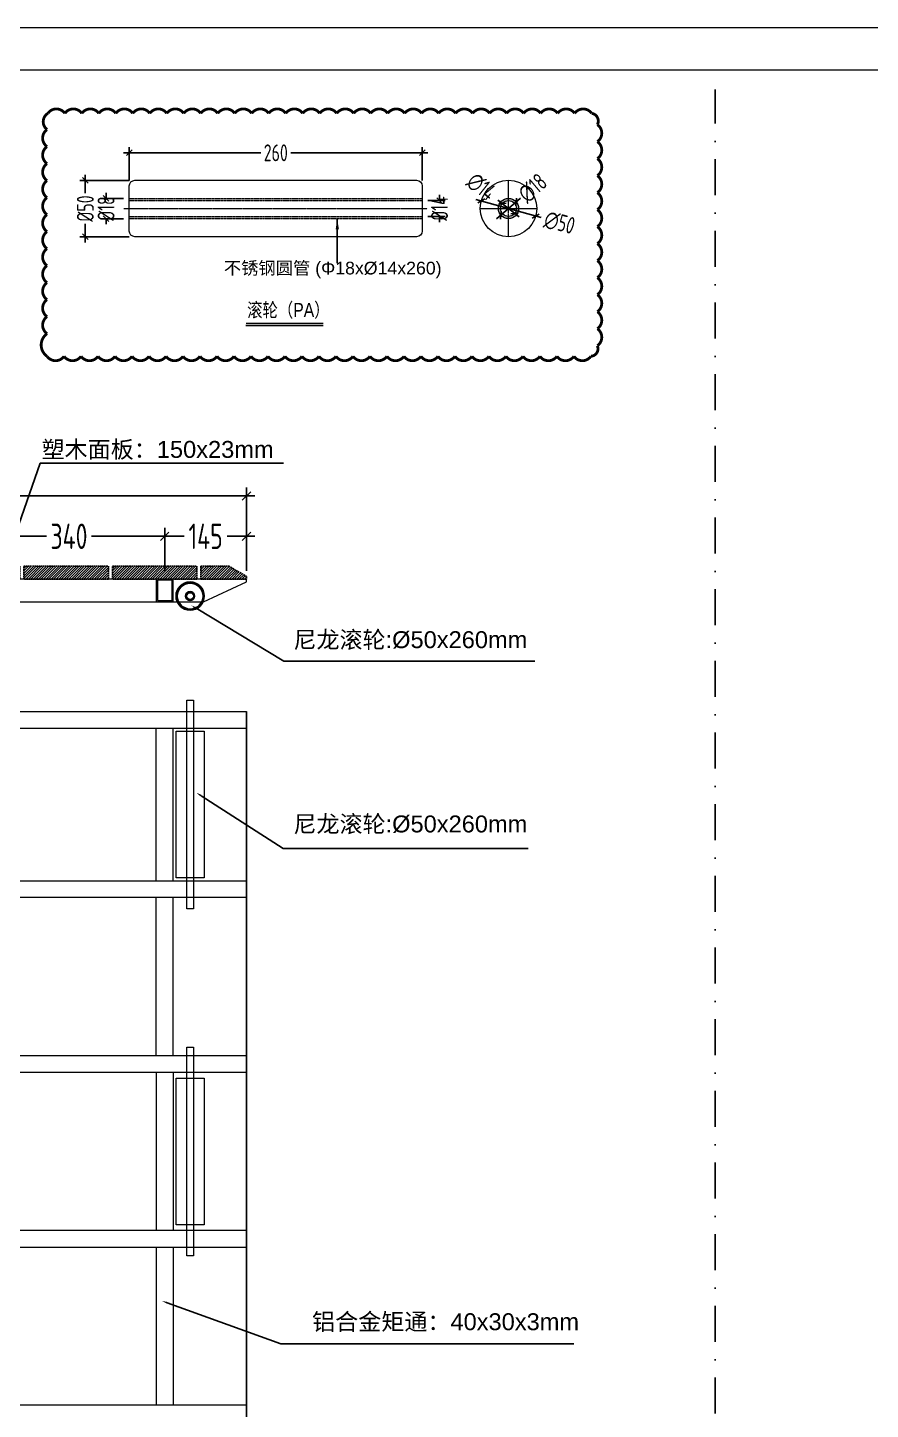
# Model space of a CAD drawing. Header units: millimetres. Extents: x 136606 to 1229059, y 82794 to 127566.
# Drawn here: x 863012 to 864507, y 124472 to 126922 of the extents above; entities that cross this region are included whole.
import ezdxf
from ezdxf import colors
from ezdxf.entities.mleader import LeaderData, LeaderLine
from ezdxf.math import Vec2, Vec3

# ---------------------------------------------------------------- set-up
doc = ezdxf.new("R2010")
doc.units = ezdxf.units.MM
for name, pattern in [('CENTER', [0.6, 0.375, -0.075, 0.075, -0.075]), ('DASHDOT2', [12.7, 6.35, -3.175, 0, -3.175]), ('DASHED', [0.75, 0.5, -0.25]), ('DASHED2', [0.375, 0.25, -0.125]), ('DIVIDEX2', [63.5, 25.4, -12.7, 0, -12.7, 0, -12.7])]:
    doc.linetypes.add(name, pattern=pattern)
doc.layers.add('1', color=7, linetype='Continuous', true_color=0xffffff)
for name, color, linetype in [('BS-Index symbol', 35, 'Continuous'), ('HR-dimension', 9, 'Continuous'), ('铝通', 4, 'Continuous'), ('面板', 44, 'Continuous')]:
    doc.layers.add(name, color=color, linetype=linetype)
for name, color, linetype, lineweight in [('dim', 6, 'Continuous', 13), ('YLW-Background', 45, 'Continuous', 5), ('图框', 7, 'Continuous', 13), ('文本', 3, 'Continuous', 13)]:
    doc.layers.add(name, color=color, linetype=linetype, lineweight=lineweight)
doc.styles.add('Arial', font='arial.ttf')
doc.styles.add('hztxt', font='ros1.shx', dxfattribs={"width": 0.8, "bigfont": 'hztxt.shx'})
doc.styles.get("Standard").update_dxf_attribs({"font": 'arial.ttf'})
doc.styles.add('工程字体', font='arial.ttf', dxfattribs={"width": 0.8})
doc.dimstyles.new('DIM-10', dxfattribs={"dimscale": 10, "dimtxt": 3, "dimasz": 1, "dimexe": 1, "dimexo": 1, "dimgap": 0.5, "dimtad": 0, "dimdec": 3, "dimrnd": 0.0005, "dimzin": 9, "dimdsep": 46, "dimtxsty": 'hztxt', "dimblk": 'OBLIQUE', "dimcen": 0, "dimdle": 1, "dimclrd": 9, "dimclre": 9, "dimclrt": 2, "dimazin": 2, "dimtfac": 1, "dimtdec": 3, "dimtix": 1, "dimtofl": 0, "dimtmove": 2, "dimatfit": 3, "dimldrblk": 'OBLIQUE', "dimfxl": 1, "dimarcsym": 2})
doc.dimstyles.new('DIM-15', dxfattribs={"dimscale": 15, "dimtxt": 3, "dimasz": 1, "dimexe": 1, "dimexo": 1, "dimgap": 0.5, "dimtad": 0, "dimdec": 1, "dimrnd": 0.0005, "dimzin": 9, "dimdsep": 46, "dimtxsty": 'hztxt', "dimblk": 'OBLIQUE', "dimcen": 0, "dimdle": 1, "dimclrd": 9, "dimclre": 9, "dimclrt": 2, "dimazin": 2, "dimtfac": 1, "dimtdec": 1, "dimtix": 1, "dimtofl": 0, "dimtmove": 2, "dimatfit": 3, "dimfxl": 1, "dimarcsym": 2})
doc.dimstyles.new('HR-BI-DIM5', dxfattribs={"dimscale": 6, "dimtxt": 5, "dimasz": 1, "dimexe": 1, "dimexo": 1.5, "dimgap": 2, "dimtad": 1, "dimdec": 1, "dimdsep": 46, "dimtxsty": 'hztxt', "dimcen": 0, "dimdle": 1, "dimclrd": 256, "dimclre": 256, "dimclrt": 2, "dimadec": 1, "dimazin": 0, "dimtfac": 1, "dimtdec": 1, "dimtix": 1, "dimtmove": 2, "dimatfit": 3, "dimfxl": 1, "dimtfill": 1, "dimtolj": 1, "dimtzin": 0, "dimarcsym": 1})

# ---------------------------------------------------------------- blocks, each defined once
blk = doc.blocks.new('lun')
for radius in [25, 22.9, 8.02, 6.5]:
    blk.add_circle((160995, 36747.8), radius)
blk = doc.blocks.new('zw$DD29')
at = {"layer": '面板', "linetype": 'DASHED', "ltscale": 5}
h = blk.add_hatch(dxfattribs=at)
h.set_pattern_fill('ANSI31', color=256)
h.set_pattern_definition([(45, (-3, 0), (-2.245064, 2.245064), [])])
h.paths.add_polyline_path([(160, 33), (10, 33), (10, 10), (37, 10), (160, 10)])
h = blk.add_hatch(dxfattribs=at)
h.set_pattern_fill('ANSI31', color=256)
h.set_pattern_definition([(45, (154, 2e-11), (-2.245064, 2.245064), [])])
h.paths.add_polyline_path([(317, 33), (167, 33), (167, 10), (194, 10), (317, 10)])
h = blk.add_hatch(dxfattribs=at)
h.set_pattern_fill('ANSI31', color=256)
h.set_pattern_definition([(45, (311, 5e-11), (-2.245064, 2.245064), [])])
h.paths.add_polyline_path([(474, 33), (324, 33), (324, 10), (351, 10), (474, 10)])
h = blk.add_hatch(dxfattribs=at)
h.set_pattern_fill('ANSI31', color=256)
h.set_pattern_definition([(45, (468, 7e-11), (-2.245064, 2.245064), [])])
h.paths.add_polyline_path([(631, 33), (481, 33), (481, 10), (508, 10), (631, 10)])
h = blk.add_hatch(dxfattribs=at)
h.set_pattern_fill('ANSI31', color=256)
h.set_pattern_definition([(45, (625, 1e-10), (-2.245064, 2.245064), [])])
h.paths.add_polyline_path([(788, 33), (638, 33), (638, 10), (665, 10), (788, 10)])
h = blk.add_hatch(dxfattribs=at)
h.set_pattern_fill('ANSI31', color=256)
h.set_pattern_definition([(45, (782, 1e-10), (-2.245064, 2.245064), [])])
h.paths.add_polyline_path([(945, 33), (795, 33), (795, 10), (822, 10), (945, 10)])
h = blk.add_hatch(dxfattribs=at)
h.set_pattern_fill('ANSI31', color=256)
h.set_pattern_definition([(45, (939, 1e-10), (-2.245064, 2.245064), [])])
h.paths.add_polyline_path([(1102, 33), (952, 33), (952, 10), (979, 10), (1102, 10)])
h = blk.add_hatch(dxfattribs=at)
h.set_pattern_fill('ANSI31', color=256)
h.set_pattern_definition([(45, (-20, 0), (-2.245064, 2.245064), [])])
h.paths.add_polyline_path([(1158.7, 33), (1109, 33), (1109, 10), (1190, 10), (1190, 15)])
at = {"layer": 'dim'}
for points in [[(40, 10), (10, 10), (10, -30), (40, -30)], [(38, 8), (12, 8), (12, -28), (38, -28)], [(1190, 10), (40, 10), (40, -30), (1113.8, -30), (1190, 5)], [(380, 10), (350, 10), (350, -30), (380, -30)], [(378, 8), (352, 8), (352, -28), (378, -28)], [(720, 10), (690, 10), (690, -30), (720, -30)], [(718, 8), (692, 8), (692, -28), (718, -28)], [(1060, 10), (1030, 10), (1030, -30), (1060, -30)], [(1058, 8), (1032, 8), (1032, -28), (1058, -28)]]:
    blk.add_lwpolyline(points, close=True, dxfattribs=at)
blk.add_circle((1090, -20), 6, dxfattribs=at)
at = {"layer": '面板', "linetype": 'DASHED', "ltscale": 5}
for points in [[(160, 10), (10, 10), (10, 33), (160, 33)], [(317, 10), (167, 10), (167, 33), (317, 33)], [(474, 10), (324, 10), (324, 33), (474, 33)], [(631, 10), (481, 10), (481, 33), (631, 33)], [(788, 10), (638, 10), (638, 33), (788, 33)], [(945, 10), (795, 10), (795, 33), (945, 33)], [(1102, 10), (952, 10), (952, 33), (1102, 33)], [(1190, 10), (1109, 10), (1109, 33), (1158.7, 33), (1190, 15)]]:
    blk.add_lwpolyline(points, close=True, dxfattribs=at)
at = {"color": 4, "extrusion": (0, 0, -1), "zscale": -1}
blk.add_blockref('lun', (-162085, -36767.8), dxfattribs=at)
blk = doc.blocks.new('_Oblique')
at = {"color": 0, "linetype": 'ByBlock', "lineweight": -2}
blk.add_line((-0.5, -0.5), (0.5, 0.5), dxfattribs=at)
blk = doc.blocks.new('*D960')
at = {"layer": 'Defpoints', "color": 0, "ltscale": 1.5, "transparency": 16777216}
for p in [(863400.1, 126020.3), (863255.1, 125944.3, 0), (863400.1, 125944.3, 0)]:
    blk.add_point(p, dxfattribs=at)
at = {"layer": 'HR-dimension', "color": 9, "lineweight": -2, "ltscale": 1.5, "transparency": 16777216}
for p, q in [((863255.1, 125959.3), (863255.1, 126035.3)), ((863400.1, 125959.3), (863400.1, 126035.3)), ((863240.1, 126020.3), (863289.5, 126020.3)), ((863415.1, 126020.3), (863365.7, 126020.3))]:
    blk.add_line(p, q, dxfattribs=at)
at = {"layer": 'HR-dimension', "color": 9, "lineweight": -2, "ltscale": 1.5, "transparency": 16777216, "xscale": 15, "yscale": 15, "zscale": 15, "rotation": 180}
blk.add_blockref('_Oblique', (863255.1, 126020.3), dxfattribs=at)
at = {"layer": 'HR-dimension', "color": 9, "lineweight": -2, "ltscale": 1.5, "transparency": 16777216, "xscale": 15, "yscale": 15, "zscale": 15}
blk.add_blockref('_Oblique', (863400.1, 126020.3), dxfattribs=at)
at = {"layer": 'HR-dimension', "color": 2, "ltscale": 1.5, "transparency": 16777216, "insert": (863327.6, 126020.3), "char_height": 45, "attachment_point": 5, "style": 'hztxt'}
blk.add_mtext('145', dxfattribs=at)
blk = doc.blocks.new('*D961')
at = {"layer": 'Defpoints', "color": 0, "ltscale": 1.5, "transparency": 16777216}
for p in [(863400.1, 126091.9), (862200.1, 125944.3), (863400.1, 125944.3, 0)]:
    blk.add_point(p, dxfattribs=at)
at = {"layer": 'HR-dimension', "color": 9, "lineweight": -2, "ltscale": 1.5, "transparency": 16777216}
for p, q in [((862200.1, 125959.3), (862200.1, 126106.9)), ((863400.1, 125959.3), (863400.1, 126106.9)), ((862185.1, 126091.9), (862750, 126091.9)), ((863415.1, 126091.9), (862850.2, 126091.9))]:
    blk.add_line(p, q, dxfattribs=at)
at = {"layer": 'HR-dimension', "color": 9, "lineweight": -2, "ltscale": 1.5, "transparency": 16777216, "xscale": 15, "yscale": 15, "zscale": 15, "rotation": 180}
blk.add_blockref('_Oblique', (862200.1, 126091.9), dxfattribs=at)
at = {"layer": 'HR-dimension', "color": 9, "lineweight": -2, "ltscale": 1.5, "transparency": 16777216, "xscale": 15, "yscale": 15, "zscale": 15}
blk.add_blockref('_Oblique', (863400.1, 126091.9), dxfattribs=at)
at = {"layer": 'HR-dimension', "color": 2, "ltscale": 1.5, "transparency": 16777216, "insert": (862800.1, 126091.9), "char_height": 45, "attachment_point": 5, "style": 'hztxt'}
blk.add_mtext('1200', dxfattribs=at)
blk = doc.blocks.new('*D1026')
at = {"color": 9, "lineweight": -2, "transparency": 16777216}
for p, q in [((862915.1, 125959.3), (862915.1, 126035.3)), ((863255.1, 125959.3), (863255.1, 126035.3)), ((862900.1, 126020.3), (863045.2, 126020.3)), ((863270.1, 126020.3), (863125, 126020.3))]:
    blk.add_line(p, q, dxfattribs=at)
at = {"layer": 'Defpoints', "color": 0, "transparency": 16777216}
for p in [(863255.1, 126020.3), (862915.1, 125944.3, 0), (863255.1, 125944.3, 0)]:
    blk.add_point(p, dxfattribs=at)
at = {"color": 9, "lineweight": -2, "transparency": 16777216, "xscale": 15, "yscale": 15, "zscale": 15, "rotation": 180}
blk.add_blockref('_Oblique', (862915.1, 126020.3), dxfattribs=at)
at = {"color": 9, "lineweight": -2, "transparency": 16777216, "xscale": 15, "yscale": 15, "zscale": 15}
blk.add_blockref('_Oblique', (863255.1, 126020.3), dxfattribs=at)
at = {"color": 2, "transparency": 16777216, "insert": (863085.1, 126020.3), "char_height": 45, "attachment_point": 5, "style": 'hztxt'}
blk.add_mtext('340', dxfattribs=at)
blk = doc.blocks.new('GW-TK')
at = {"layer": '图框'}
for points in [[(927183.55, 464715.01), (927603.55, 464715.01), (927603.55, 464418.01), (927183.55, 464418.01)], [(927188.55, 464710.01), (927598.55, 464710.01), (927598.55, 464423.01), (927188.55, 464423.01)]]:
    blk.add_lwpolyline(points, close=True, dxfattribs=at)
blk = doc.blocks.new('*U901')
blk.add_line((0, 0), (27.44, 0))
at = {"const_width": 0.5}
blk.add_lwpolyline([(0, 0.75), (27.44, 0.75)], dxfattribs=at)
at = {"style": '工程字体', "width": 0.8}
blk.add_attdef('图名标注', (0.42, 3), '', height=5, dxfattribs=at)
blk = doc.blocks.new('*D1788')
at = {"color": 9, "lineweight": -2, "transparency": 16777216}
for p, q in [((863182.1, 126700.4), (863425.5, 126700.4)), ((863192.1, 126651.6), (863192.1, 126710.4)), ((863722.1, 126700.4), (863478.7, 126700.4)), ((863712.1, 126651.6), (863712.1, 126710.4))]:
    blk.add_line(p, q, dxfattribs=at)
at = {"layer": 'Defpoints', "color": 0, "transparency": 16777216}
for p in [(863712.1, 126700.4), (863192.1, 126641.6, 0), (863712.1, 126641.6, 0)]:
    blk.add_point(p, dxfattribs=at)
at = {"color": 9, "lineweight": -2, "transparency": 16777216, "xscale": 10, "yscale": 10, "zscale": 10, "rotation": 180}
blk.add_blockref('_Oblique', (863192.1, 126700.4), dxfattribs=at)
at = {"color": 9, "lineweight": -2, "transparency": 16777216, "xscale": 10, "yscale": 10, "zscale": 10}
blk.add_blockref('_Oblique', (863712.1, 126700.4), dxfattribs=at)
at = {"color": 2, "transparency": 16777216, "insert": (863452.1, 126700.4), "char_height": 30, "attachment_point": 5, "style": 'hztxt'}
blk.add_mtext('260', dxfattribs=at)
blk = doc.blocks.new('*D1789')
at = {"color": 9, "lineweight": -2, "transparency": 16777216}
for p, q in [((863192.1, 126651.6), (863104.1, 126651.6)), ((863114.1, 126661.6), (863114.1, 126629)), ((863114.1, 126541.6), (863114.1, 126574.2)), ((863192.1, 126551.6), (863104.1, 126551.6))]:
    blk.add_line(p, q, dxfattribs=at)
at = {"layer": 'Defpoints', "color": 0, "transparency": 16777216}
for p in [(863202.1, 126651.6, 0), (863114.1, 126551.6), (863202.1, 126551.6, 0)]:
    blk.add_point(p, dxfattribs=at)
at = {"color": 9, "lineweight": -2, "transparency": 16777216, "xscale": 10, "yscale": 10, "zscale": 10}
for p, rotation in [((863114.1, 126651.6), 90), ((863114.1, 126551.6), 270)]:
    blk.add_blockref('_Oblique', p, dxfattribs=dict(at, rotation=rotation))
at = {"color": 2, "transparency": 16777216, "insert": (863114.1, 126601.6), "char_height": 30, "attachment_point": 5, "rotation": 90, "style": 'hztxt'}
blk.add_mtext('%%C50', dxfattribs=at)
blk = doc.blocks.new('*D1790')
at = {"color": 9, "lineweight": -2, "transparency": 16777216}
blk.add_line((863807.4, 126617.8), (863922.9, 126585.4), dxfattribs=at)
at = {"layer": 'Defpoints', "color": 0, "transparency": 16777216}
for p in [(863817, 126615.1), (863913.3, 126588.1)]:
    blk.add_point(p, dxfattribs=at)
at = {"color": 9, "lineweight": -2, "transparency": 16777216, "xscale": 10, "yscale": 10, "zscale": 10}
for p, rotation in [((863817, 126615.1), 164.3536201665567), ((863913.3, 126588.1), 344.3536201665568)]:
    blk.add_blockref('_Oblique', p, dxfattribs=dict(at, rotation=rotation))
at = {"color": 2, "transparency": 16777216, "insert": (863955.7, 126576.3), "char_height": 30, "attachment_point": 5, "rotation": 344.3536, "style": 'hztxt'}
blk.add_mtext('∅50', dxfattribs=at)
blk = doc.blocks.new('*D1791')
at = {"color": 9, "lineweight": -2, "transparency": 16777216}
blk.add_line((863843.7, 126583.6), (863886.6, 126619.7), dxfattribs=at)
at = {"layer": 'Defpoints', "color": 0, "transparency": 16777216}
for p in [(863878.9, 126613.2), (863851.4, 126590)]:
    blk.add_point(p, dxfattribs=at)
at = {"color": 9, "lineweight": -2, "transparency": 16777216, "xscale": 10, "yscale": 10, "zscale": 10}
for p, rotation in [((863878.9, 126613.2), 40.08886874914429), ((863851.4, 126590), 220.0888687491443)]:
    blk.add_blockref('_Oblique', p, dxfattribs=dict(at, rotation=rotation))
at = {"color": 2, "transparency": 16777216, "insert": (863908.1, 126637.8), "char_height": 30, "attachment_point": 5, "rotation": 40.0889, "style": 'hztxt'}
blk.add_mtext('∅18', dxfattribs=at)
blk = doc.blocks.new('*D1792')
at = {"color": 9, "lineweight": -2, "transparency": 16777216}
blk.add_line((863883.9, 126586.6), (863846.4, 126616.6), dxfattribs=at)
at = {"layer": 'Defpoints', "color": 0, "transparency": 16777216}
for p in [(863854.2, 126610.4), (863876.1, 126592.9)]:
    blk.add_point(p, dxfattribs=at)
at = {"color": 9, "lineweight": -2, "transparency": 16777216, "xscale": 10, "yscale": 10, "zscale": 10}
for p, rotation in [((863854.2, 126610.4), 141.3305721555814), ((863876.1, 126592.9), 321.3305721555814)]:
    blk.add_blockref('_Oblique', p, dxfattribs=dict(at, rotation=rotation))
at = {"color": 2, "transparency": 16777216, "insert": (863817.1, 126640.1), "char_height": 30, "attachment_point": 5, "rotation": 321.3306, "style": 'hztxt'}
blk.add_mtext('∅14', dxfattribs=at)
blk = doc.blocks.new('*D1793')
at = {"color": 9, "lineweight": -2, "transparency": 16777216}
for p, q in [((863742.7, 126615.6), (863742.7, 126625.6)), ((863722.1, 126615.6), (863752.7, 126615.6)), ((863722.1, 126587.6), (863752.7, 126587.6)), ((863742.7, 126587.6), (863742.7, 126577.6))]:
    blk.add_line(p, q, dxfattribs=at)
at = {"layer": 'Defpoints', "color": 0, "transparency": 16777216}
for p in [(863712.1, 126615.6), (863712.1, 126587.6), (863742.7, 126587.6)]:
    blk.add_point(p, dxfattribs=at)
at = {"color": 9, "lineweight": -2, "transparency": 16777216, "xscale": 10, "yscale": 10, "zscale": 10}
for p, rotation in [((863742.7, 126615.6), 270), ((863742.7, 126587.6), 90)]:
    blk.add_blockref('_Oblique', p, dxfattribs=dict(at, rotation=rotation))
at = {"color": 2, "transparency": 16777216, "insert": (863742.7, 126601.6), "char_height": 30, "attachment_point": 5, "rotation": 90, "style": 'hztxt'}
blk.add_mtext('%%C14', dxfattribs=at)
blk = doc.blocks.new('*D1794')
at = {"color": 9, "lineweight": -2, "transparency": 16777216}
for p, q in [((863182.1, 126619.6), (863140.9, 126619.6)), ((863150.9, 126619.6), (863150.9, 126629.6)), ((863182.1, 126583.6), (863140.9, 126583.6)), ((863150.9, 126583.6), (863150.9, 126573.6))]:
    blk.add_line(p, q, dxfattribs=at)
at = {"layer": 'Defpoints', "color": 0, "transparency": 16777216}
for p in [(863192.1, 126619.6), (863150.9, 126583.6), (863192.1, 126583.6)]:
    blk.add_point(p, dxfattribs=at)
at = {"color": 9, "lineweight": -2, "transparency": 16777216, "xscale": 10, "yscale": 10, "zscale": 10}
for p, rotation in [((863150.9, 126619.6), 270), ((863150.9, 126583.6), 90)]:
    blk.add_blockref('_Oblique', p, dxfattribs=dict(at, rotation=rotation))
at = {"color": 2, "transparency": 16777216, "insert": (863150.9, 126601.6), "char_height": 30, "attachment_point": 5, "rotation": 90, "style": 'hztxt'}
blk.add_mtext('%%C18', dxfattribs=at)

msp = doc.modelspace()

# ---------------------------------------------------------------- hatches: boundary and pattern name
h = msp.add_hatch(color=256)
h.dxf.hatch_style = 1
h.paths.add_polyline_path([(863712.0961, 126619.6319), (863192.0961, 126619.6319), (863192.0961, 126615.6319), (863712.0961, 126615.6319)])
h.paths.add_polyline_path([(863712.0961, 126587.6319), (863192.0961, 126587.6319), (863192.0961, 126583.6319), (863712.0961, 126583.6319)])
h = msp.add_hatch(color=256)
h.dxf.hatch_style = 1
h.paths.add_polyline_path([(863847.1517, 126601.6319), (863851.1517, 126601.6319, -0.414213562), (863865.1517, 126615.6319), (863865.1517, 126619.6319, 0.414213562)])
h.paths.add_polyline_path([(863879.1517, 126601.6319), (863883.1517, 126601.6319, 0.414213562), (863865.1517, 126619.6319), (863865.1517, 126615.6319, -0.414213562)])
h.paths.add_polyline_path([(863883.1517, 126601.6319), (863879.1517, 126601.6319, -0.414213562), (863865.1517, 126587.6319), (863865.1517, 126583.6319, 0.414213562)])
h.paths.add_polyline_path([(863851.1517, 126601.6319), (863847.1517, 126601.6319, 0.414213562), (863865.1517, 126583.6319), (863865.1517, 126587.6319, -0.414213562)])

# ---------------------------------------------------------------- linework, layer by layer
at = {"layer": 'BS-Index symbol', "color": 1, "linetype": 'DIVIDEX2', "const_width": 5, "flags": 128}
msp.add_lwpolyline([(863046.1908, 126339.5637, 0.52056705), (863076.352, 126339.5637, 0.52056705), (863106.5133, 126339.5637, 0.52056705), (863136.6746, 126339.5637, 0.52056705), (863166.8358, 126339.5637, 0.52056705), (863196.9971, 126339.5637, 0.52056705), (863227.1584, 126339.5637, 0.52056705), (863257.3196, 126339.5637, 0.52056705), (863287.4809, 126339.5637, 0.52056705), (863317.6422, 126339.5637, 0.52056705), (863347.8034, 126339.5637, 0.52056705), (863377.9647, 126339.5637, 0.52056705), (863408.126, 126339.5637, 0.52056705), (863438.2873, 126339.5637, 0.52056705), (863468.4485, 126339.5637, 0.52056705), (863498.6098, 126339.5637, 0.52056705), (863528.7711, 126339.5637, 0.52056705), (863558.9323, 126339.5637, 0.52056705), (863589.0936, 126339.5637, 0.52056705), (863619.2549, 126339.5637, 0.52056705), (863649.4161, 126339.5637, 0.52056705), (863679.5774, 126339.5637, 0.52056705), (863709.7387, 126339.5637, 0.52056705), (863739.9, 126339.5637, 0.52056705), (863770.0612, 126339.5637, 0.52056705), (863800.2225, 126339.5637, 0.52056705), (863830.3838, 126339.5637, 0.52056705), (863860.545, 126339.5637, 0.52056705), (863890.7063, 126339.5637, 0.52056705), (863920.8676, 126339.5637, 0.52056705), (863951.0288, 126339.5637, 0.52056705), (863981.1901, 126339.5637, 0.52056705), (864011.3514, 126339.5637, 0.52056705), (864022.8612, 126358.2151, 0.52056705), (864022.8612, 126388.3764, 0.52056705), (864022.8612, 126418.5377, 0.52056705), (864022.8612, 126448.6989, 0.52056705), (864022.8612, 126478.8602, 0.52056705), (864022.8612, 126509.0215, 0.52056705), (864022.8612, 126539.1827, 0.52056705), (864022.8612, 126569.344, 0.52056705), (864022.8612, 126599.5053, 0.52056705), (864022.8612, 126629.6666, 0.52056705), (864022.8612, 126659.8278, 0.52056705), (864022.8612, 126689.9891, 0.52056705), (864022.8612, 126720.1504, 0.52056705), (864022.8612, 126750.3116, 0.52056705), (864012.7544, 126770.3661, 0.52056705), (863982.5932, 126770.3661, 0.52056705), (863952.4319, 126770.3661, 0.52056705), (863922.2706, 126770.3661, 0.52056705), (863892.1093, 126770.3661, 0.52056705), (863861.9481, 126770.3661, 0.52056705), (863831.7868, 126770.3661, 0.52056705), (863801.6255, 126770.3661, 0.52056705), (863771.4643, 126770.3661, 0.52056705), (863741.303, 126770.3661, 0.52056705), (863711.1417, 126770.3661, 0.52056705), (863680.9805, 126770.3661, 0.52056705), (863650.8192, 126770.3661, 0.52056705), (863620.6579, 126770.3661, 0.52056705), (863590.4967, 126770.3661, 0.52056705), (863560.3354, 126770.3661, 0.52056705), (863530.1741, 126770.3661, 0.52056705), (863500.0128, 126770.3661, 0.52056705), (863469.8516, 126770.3661, 0.52056705), (863439.6903, 126770.3661, 0.52056705), (863409.529, 126770.3661, 0.52056705), (863379.3678, 126770.3661, 0.52056705), (863349.2065, 126770.3661, 0.52056705), (863319.0452, 126770.3661, 0.52056705), (863288.884, 126770.3661, 0.52056705), (863258.7227, 126770.3661, 0.52056705), (863228.5614, 126770.3661, 0.52056705), (863198.4001, 126770.3661, 0.52056705), (863168.2389, 126770.3661, 0.52056705), (863138.0776, 126770.3661, 0.52056705), (863107.9163, 126770.3661, 0.52056705), (863077.7551, 126770.3661, 0.52056705), (863047.5938, 126770.3661, 0.52056705), (863046.1908, 126741.6079, 0.52056705), (863046.1908, 126711.4466, 0.52056705), (863046.1908, 126681.2854, 0.52056705), (863046.1908, 126651.1241, 0.52056705), (863046.1908, 126620.9628, 0.52056705), (863046.1908, 126590.8016, 0.52056705), (863046.1908, 126560.6403, 0.52056705), (863046.1908, 126530.479, 0.52056705), (863046.1908, 126500.3178, 0.52056705), (863046.1908, 126470.1565, 0.52056705), (863046.1908, 126439.9952, 0.52056705), (863046.1908, 126409.834, 0.52056705), (863046.1908, 126379.6727, 0.52056705)], format="xyb", close=True, dxfattribs=at)
at = {"layer": 'dim'}
msp.add_circle((863865.1517, 126601.6319), 18, dxfattribs=at)
at = {"layer": 'HR-dimension', "color": 8, "linetype": 'DASHDOT2', "ltscale": 10}
msp.add_line((864231.8177, 122812.4785), (864231.8177, 126812.4794), dxfattribs=at)
at = {"layer": 'YLW-Background', "elevation": 0.0005}
for points in [[(863294.1096, 125729.4078), (863306.1096, 125729.4078), (863306.1096, 125359.4105), (863294.1096, 125359.4105)], [(863275.1096, 125674.4108), (863325.1096, 125674.4108), (863325.1096, 125414.4105), (863275.1096, 125414.4105)], [(863294.1096, 125114.4078), (863306.1096, 125114.4078), (863306.1096, 124744.4105), (863294.1096, 124744.4105)], [(863275.1096, 125059.4108), (863325.1096, 125059.4108), (863325.1096, 124799.4105), (863275.1096, 124799.4105)]]:
    msp.add_lwpolyline(points, close=True, dxfattribs=at)
at = {"layer": '图框', "color": 1, "linetype": 'CENTER', "ltscale": 0.5}
for p, q in [((863865.1517, 126551.6319), (863865.1517, 126651.6319)), ((863182.361, 126601.6319), (863720.5812, 126601.6319)), ((863815.1517, 126601.6319), (863915.1517, 126601.6319))]:
    msp.add_line(p, q, dxfattribs=at)
at = {"layer": '图框', "linetype": 'DASHED2', "ltscale": 0.5}
for p, q in [((863192.0961, 126619.6319), (863712.0961, 126619.6319)), ((863192.0961, 126615.6319), (863712.0961, 126615.6319)), ((863192.0961, 126587.6319), (863712.0961, 126587.6319)), ((863192.0961, 126583.6319), (863712.0961, 126583.6319))]:
    msp.add_line(p, q, dxfattribs=at)
at = {"layer": '图框'}
for p, q in [((863240.1096, 125409.4108, 0), (863240.1096, 125679.4081, -0.0005)), ((863270.1096, 125409.4108, 0), (863270.1096, 125679.4081, -0.0005)), ((863240.1096, 125099.4108), (863240.1096, 125379.4108)), ((863270.1096, 125099.4108), (863270.1096, 125379.4108)), ((863240.1096, 125069.4108, 0), (863240.1096, 124789.4108, -0.0002)), ((863270.1096, 125069.4108, 0), (863270.1096, 124789.4108, -0.0002)), ((863240.1096, 124759.4108, -0.0002), (863240.1096, 124479.4108, -0.0004)), ((863270.1096, 124759.4108, -0.0002), (863270.1096, 124479.4108, -0.0004))]:
    msp.add_line(p, q, dxfattribs=at)
msp.add_lwpolyline([(863202.0961, 126651.6319), (863702.0961, 126651.6319, -0.414213562), (863712.0961, 126641.6319), (863712.0961, 126561.6319, -0.414213562), (863702.0961, 126551.6319), (863202.0961, 126551.6319, -0.414213562), (863192.0961, 126561.6319), (863192.0961, 126641.6319, -0.414213562)], format="xyb", close=True, dxfattribs=at)
for points in [[(863400.1096, 125679.4081), (862250.1096, 125679.4081), (862220.1096, 125709.4081), (863400.1096, 125709.4081)], [(863400.1096, 125379.4108), (862250.1096, 125379.4108), (862250.1096, 125409.4108), (863400.1096, 125409.4108)], [(863400.1096, 125069.4108), (862250.1096, 125069.4108), (862250.1096, 125099.4108), (863400.1096, 125099.4108)], [(863400.1096, 124789.4108), (862250.1096, 124789.4108), (862250.1096, 124759.4108), (863400.1096, 124759.4108)], [(863400.1096, 124479.4108), (862250.1096, 124479.4108), (862250.1096, 124449.4108), (863400.1096, 124449.4108)]]:
    msp.add_lwpolyline(points, close=True, dxfattribs=at)
for radius in [50, 14]:
    msp.add_circle((863865.1517, 126601.6319), radius, dxfattribs=at)
at = {"layer": '铝通'}
msp.add_line((863400.1096, 125709.4081, -0.001), (863400.1096, 123219.4135, -0.001), dxfattribs=at)

# ---------------------------------------------------------------- block references
at = {"xscale": 5, "yscale": 5, "zscale": 5}
msp.add_blockref('*U901', (863399.1272, 126394.1451, -0.0001), dxfattribs=at).add_auto_attribs({'图名标注': '滚轮（PA）'})
at = {"layer": '1', "color": 1}
msp.add_blockref('zw$DD29', (862210.1096, 125934.2569, -0.0005), dxfattribs=at)
at = {"layer": '文本', "xscale": 15, "yscale": 15, "zscale": 15}
msp.add_blockref('GW-TK', (-13047271.3832, -6843802.7788), dxfattribs=at)

# ---------------------------------------------------------------- texts
at = {"layer": '文本', "style": 'Arial'}
for s, height, p in [('不锈钢圆管 (Φ18x%%C14x260)', 22.5, (863359.9295, 126484.7326, -0.0001)), ('塑木面板：150x23mm', 30, (863036.3776, 126159.416)), ('尼龙滚轮:%%C50x260mm ', 30, (863483.3333, 125821.9823, 0.0003)), ('尼龙滚轮:%%C50x260mm ', 30, (863483.3333, 125495.1272, 0.0003)), ('铝合金矩通：40x30x3mm', 30, (863516.6431, 124612.3466))]:
    msp.add_text(s, height=height, dxfattribs=at).set_placement(p)

# ---------------------------------------------------------------- dimensions: what is measured, and where the dimension line sits
dim = msp.add_linear_dim(base=(863712.0961, 126700.4143, -0.0001), p1=(863192.0961, 126641.6319), p2=(863712.0961, 126641.6319), dimstyle='DIM-10', override={"dimlfac": 0.5})
dim.commit()
dim.dimension.update_dxf_attribs({"geometry": '*D1788', "text_midpoint": (863452.0961, 126700.4143, -0.0001)})
for p1, p2, picture, middle in [((863876.0824, 126592.8843), (863854.221, 126610.3795), '*D1792', (863817.0737, 126640.1075)), ((863851.3808, 126590.0403), (863878.9225, 126613.2234), '*D1791', (863908.1046, 126637.7874)), ((863817.0044, 126615.1169), (863913.2989, 126588.1469), '*D1790', (863955.678, 126576.2775))]:
    dim = msp.add_diameter_dim_2p(p1=p1, p2=p2, dimstyle='DIM-10', override={"dimlfac": 0.5})
    dim.commit()
    dim.dimension.update_dxf_attribs({"geometry": picture, "text_midpoint": middle, "dimtype": 163})
for base, p1, p2, text, picture, middle in [((863114.0794, 126551.6319, -0.0001), (863202.0961, 126651.6319), (863202.0961, 126551.6319), '%%C<>', '*D1789', (863114.0794, 126601.6319, -0.0001)), ((863150.863, 126583.6319), (863192.0961, 126619.6319), (863192.0961, 126583.6319), '%%C18', '*D1794', (863150.863, 126601.6319)), ((863742.6887, 126587.6319), (863712.0961, 126615.6319), (863712.0961, 126587.6319), '%%C14', '*D1793', (863742.6887, 126601.6319))]:
    dim = msp.add_linear_dim(base=base, p1=p1, p2=p2, angle=90, text=text, dimstyle='DIM-10', override={"dimlfac": 0.5})
    dim.commit()
    dim.dimension.update_dxf_attribs({"geometry": picture, "text_midpoint": middle})
dim = msp.add_linear_dim(base=(863255.1096, 126020.3126), p1=(862915.0716, 125944.2569, -0.0005), p2=(863255.1096, 125944.2569, -0.0005), dimstyle='DIM-15')
dim.commit()
dim.dimension.update_dxf_attribs({"geometry": '*D1026', "text_midpoint": (863085.0906, 126020.3126)})
at = {"layer": 'HR-dimension', "ltscale": 1.5}
for base, p1, picture, middle in [((863400.1096, 126091.9475), (862200.1096, 125944.2569), '*D961', (862800.1096, 126091.9475)), ((863400.1096, 126020.3126), (863255.1096, 125944.2569, -0.0005), '*D960', (863327.6096, 126020.3126))]:
    dim = msp.add_linear_dim(base=base, p1=p1, p2=(863400.1096, 125944.2569, -0.0005), dimstyle='DIM-15', dxfattribs=at)
    dim.commit()
    dim.dimension.update_dxf_attribs({"geometry": picture, "text_midpoint": middle})

# ---------------------------------------------------------------- leaders
at = {"layer": 'HR-dimension'}
for points in [[(863561.2934, 126582.5628), (863561.3143, 126504.6224)], [(862963.6288, 125948.0755), (863033.9371, 126150.2093), (863465.5887, 126150.2093)]]:
    msp.add_leader(points, dimstyle='HR-BI-DIM5', override={"dimasz": 3, "dimtad": 0}, dxfattribs=at)
ml = msp.add_multileader_mtext('Standard', dxfattribs=at)
ml.set_content('', color=256)
ml.set_leader_properties()
ml.build(insert=Vec2(0, 0))
ml.multileader.update_dxf_attribs({"dogleg_length": 500, "arrow_head_size": 10})
ctx = ml.context
ctx.base_point, ctx.char_height, ctx.arrow_head_size, ctx.plane_origin = Vec3(863911.6074, 125798.6487), 10, 10, Vec3(863302.2013, 125897.7472)
notes = []
notes.append((ctx, [(0, (1, 1, 0), (863466.2691, 125798.6487), (1, 0), 445.3384, [(0, [(863302.2013, 125897.7472)], 0, [])])]))
ctx.mtext.insert, ctx.mtext.flow_direction = Vec3(863913.6074, 125803.6487), 5
ml = msp.add_multileader_mtext('Standard', dxfattribs=at)
ml.set_content('', color=256)
ml.set_leader_properties()
ml.build(insert=Vec2(0, 0))
ml.multileader.update_dxf_attribs({"dogleg_length": 500, "arrow_head_size": 10})
ctx = ml.context
ctx.base_point, ctx.char_height, ctx.arrow_head_size, ctx.plane_origin = Vec3(863899.8275, 125466.6083), 10, 10, Vec3(863321.0539, 125600.7068)
notes.append((ctx, [(0, (1, 1, 0), (863465.1217, 125466.6083), (1, 0), 434.7058, [(0, [(863311.0539, 125565.7068)], 0, [])])]))
ctx.mtext.insert, ctx.mtext.flow_direction = Vec3(863901.8275, 125471.6083), 5
ml = msp.add_multileader_mtext('Standard', dxfattribs=at)
ml.set_content('', color=256)
ml.set_leader_properties()
ml.build(insert=Vec2(0, 0))
ml.multileader.update_dxf_attribs({"dogleg_length": 500, "arrow_head_size": 10})
ctx = ml.context
ctx.base_point, ctx.char_height, ctx.arrow_head_size, ctx.plane_origin = Vec3(863980.9896, 124588.3708), 10, 10, Vec3(863316.9218, 123698.4626)
notes.append((ctx, [(0, (1, 1, 0), (863460.9896, 124588.3708), (1, 0), 520, [(0, [(863250.1022, 124664.2253)], 0, [])])]))
ctx.mtext.insert, ctx.mtext.flow_direction = Vec3(863982.9896, 124593.3708), 5
for ctx, leaders in notes:
    for number, flags, end, landing, length, lines in leaders:
        leader = LeaderData()
        leader.index, (leader.has_last_leader_line, leader.has_dogleg_vector, leader.attachment_direction) = number, flags
        leader.last_leader_point, leader.dogleg_vector, leader.dogleg_length = Vec3(end), Vec3(landing), length
        for number, points, colour, breaks in lines:
            line = LeaderLine()
            line.index, line.vertices, line.color, line.breaks = number, Vec3.list(points), colors.encode_raw_color(colour), breaks
            leader.lines.append(line)
        ctx.leaders.append(leader)

doc.saveas('drawing.dxf')
